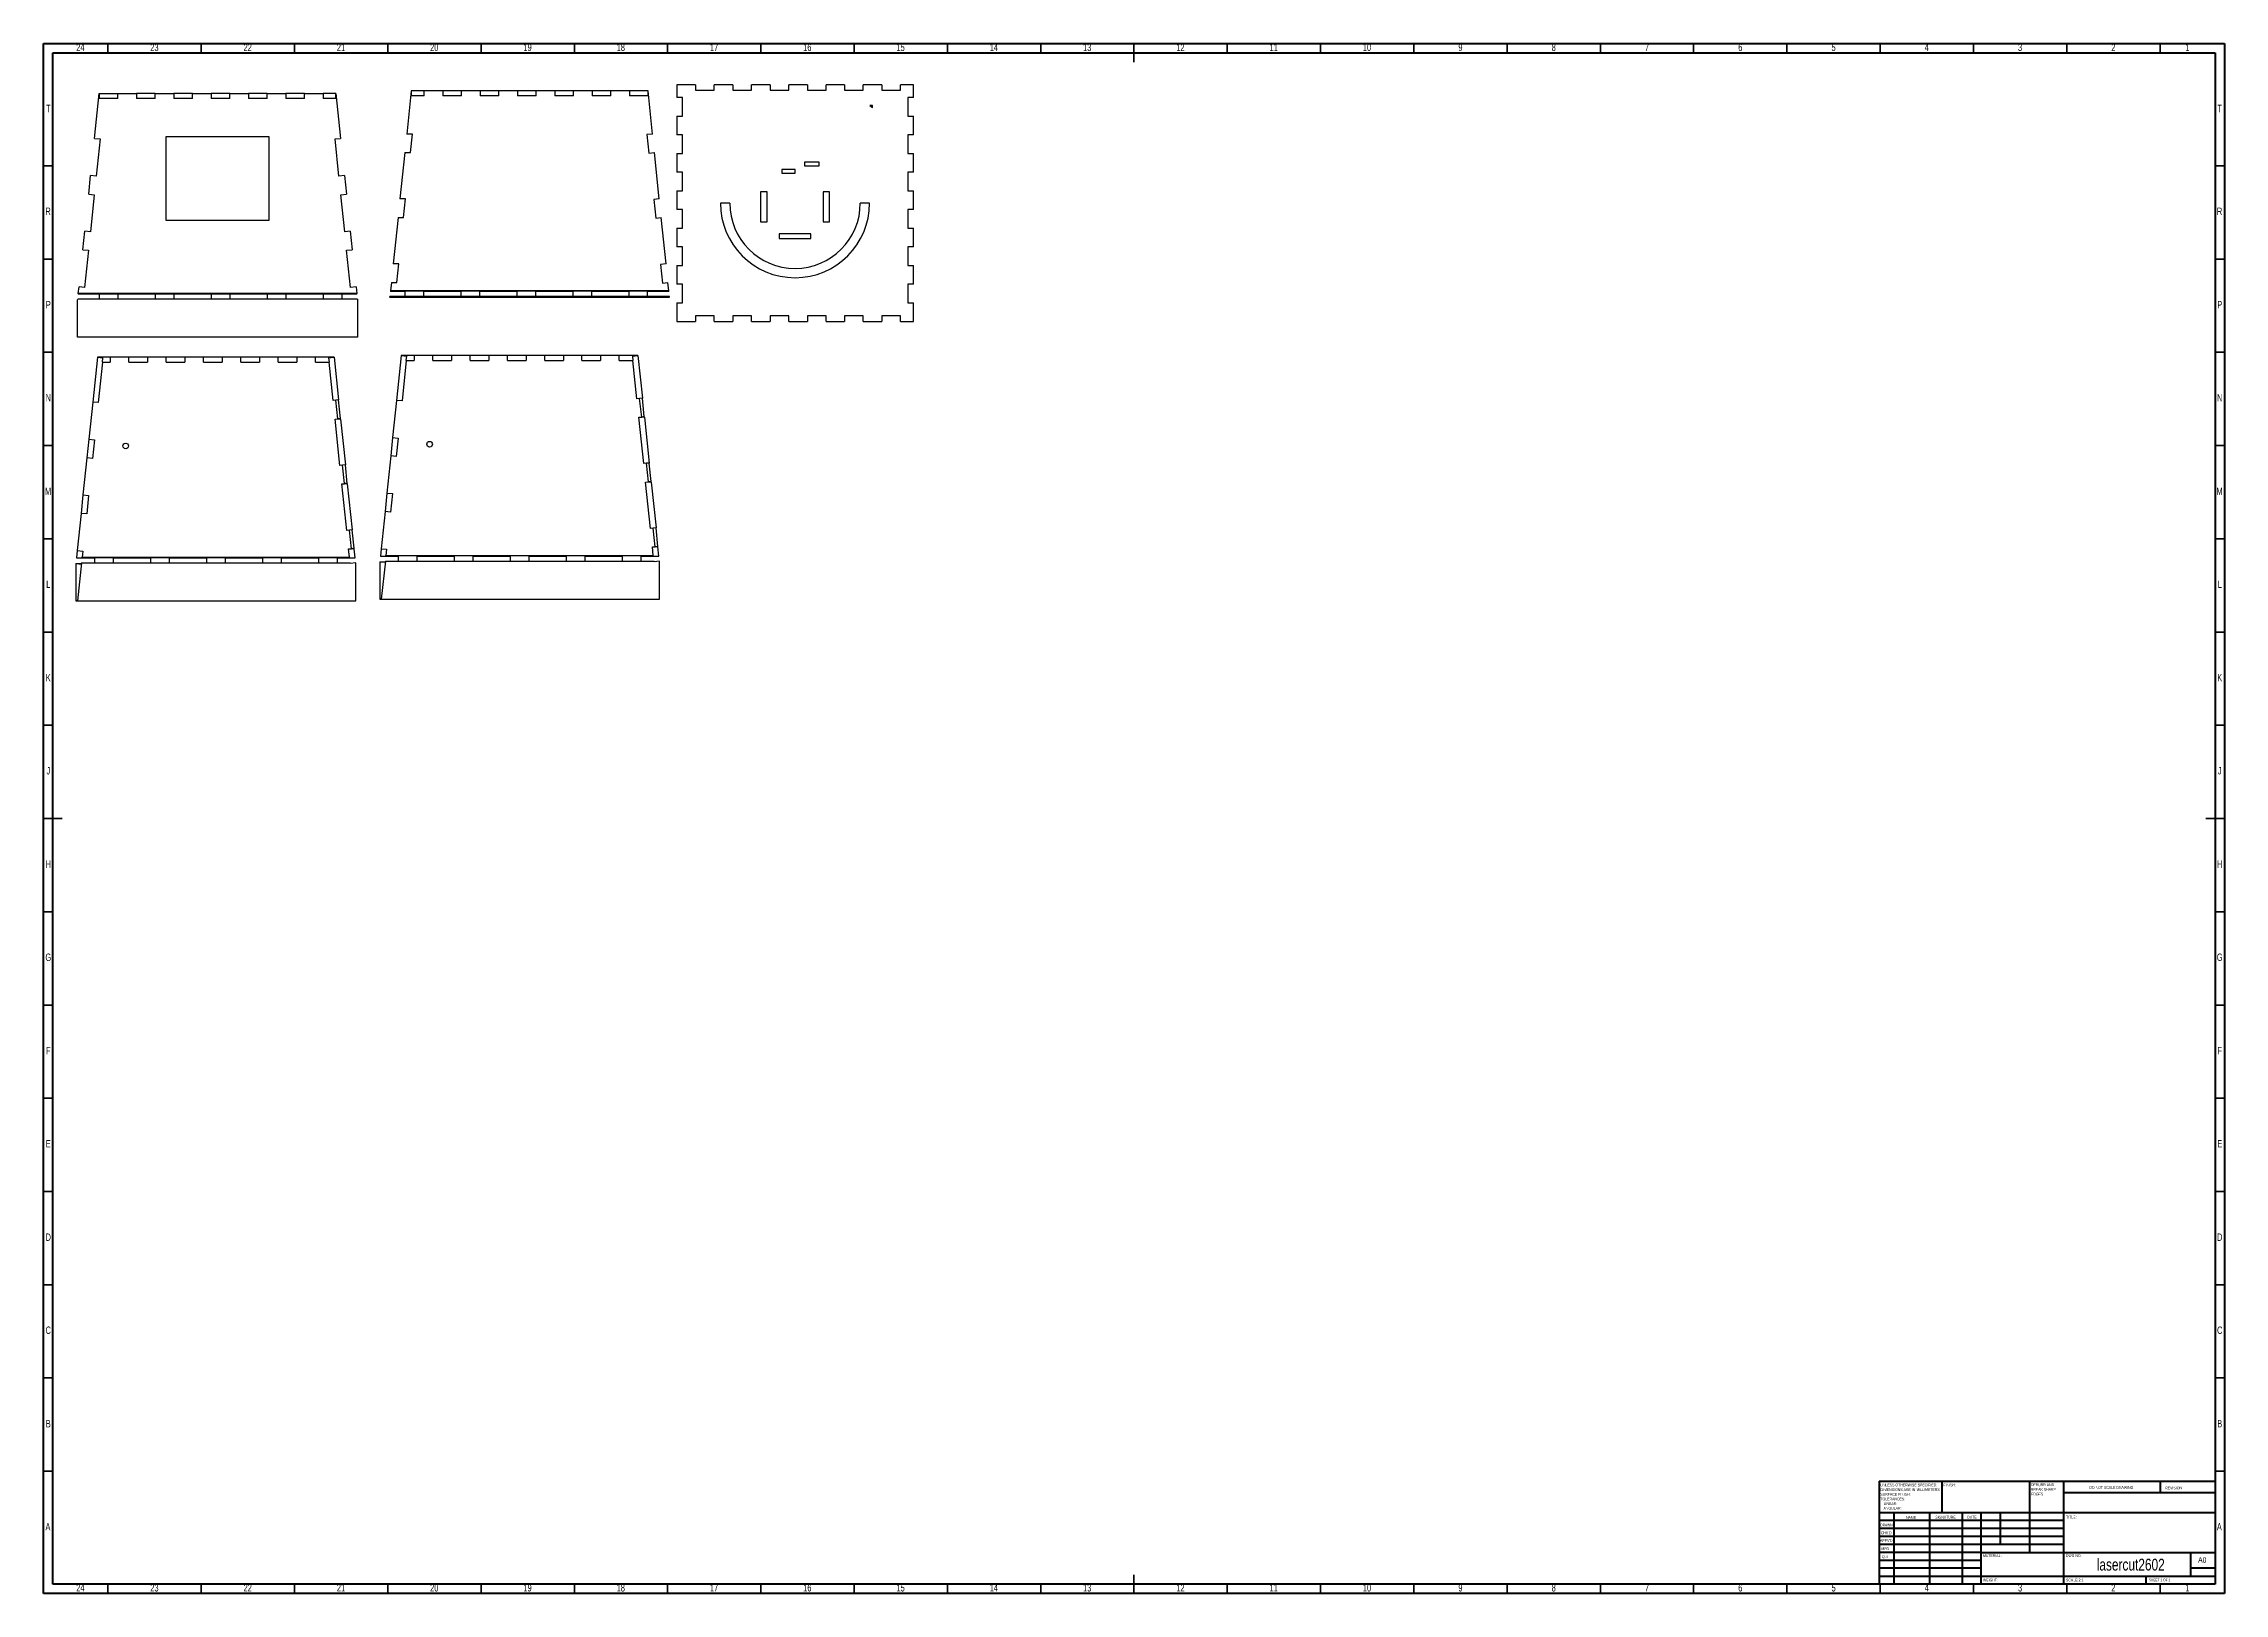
# Model space of a CAD drawing. Header units: millimetres. Extents: x 15 to 1184, y 5 to 836.
import ezdxf

# ---------------------------------------------------------------- set-up
doc = ezdxf.new("R2010")
doc.units = ezdxf.units.MM
doc.styles.add('SLDTEXTSTYLE0', font='TXT', dxfattribs={"width": 0.75})
doc.styles.add('SLDTEXTSTYLE1', font='TXT', dxfattribs={"width": 0.686449})
doc.styles.add('SLDTEXTSTYLE2', font='TXT', dxfattribs={"width": 0.6875})

# ---------------------------------------------------------------- blocks, each defined once
blk = doc.blocks.new('SW_NOTE_0')
at = {"color": 0, "linetype": 'Continuous', "lineweight": 0, "char_height": 1.5, "attachment_point": 1, "style": 'SLDTEXTSTYLE0'}
for s, insert in [('UNLESS OTHERWISE SPECIFIED:', (0, 1.9)), ('TOLERANCES:', (0, -5.6)), ('DIMENSIONS ARE IN MILLIMETERS', (0, -0.6)), ('SURFACE FINISH:', (0, -3.1)), ('ANGULAR:', (1.7, -10.6)), ('LINEAR:', (1.7, -8.1))]:
    blk.add_mtext(s, dxfattribs=dict(at, insert=insert))
blk = doc.blocks.new('SW_NOTE_1')
at = {"color": 0, "linetype": 'Continuous', "lineweight": 0, "char_height": 1.5, "attachment_point": 1, "style": 'SLDTEXTSTYLE0'}
for s, insert in [('DEBURR AND', (0, 1.9)), ('BREAK SHARP', (0, -0.6)), ('EDGES', (0, -3.1))]:
    blk.add_mtext(s, dxfattribs=dict(at, insert=insert))

msp = doc.modelspace()

# ---------------------------------------------------------------- linework, layer by layer
at = {"color": 7, "linetype": 'Continuous', "lineweight": 70}
for p, q in [((15, 5), (15, 836)), ((15, 836), (1184, 836)), ((20, 10), (20, 831)), ((20, 831), (1179, 831)), ((1179, 831), (1179, 10)), ((1184, 836), (1184, 5)), ((1184, 5), (15, 5)), ((1179, 10), (20, 10))]:
    msp.add_line(p, q, dxfattribs=at)
at = {"color": 7, "linetype": 'Continuous', "lineweight": 35}
for p, q in [((49.5, 831), (49.5, 836)), ((99.5, 831), (99.5, 836)), ((149.5, 831), (149.5, 836)), ((199.5, 831), (199.5, 836)), ((249.5, 831), (249.5, 836)), ((299.5, 831), (299.5, 836)), ((349.5, 831), (349.5, 836)), ((399.5, 831), (399.5, 836)), ((449.5, 831), (449.5, 836)), ((499.5, 831), (499.5, 836)), ((549.5, 831), (549.5, 836)), ((599.5, 836), (599.5, 826)), ((599.5, 831), (599.5, 836)), ((649.5, 831), (649.5, 836)), ((699.5, 831), (699.5, 836)), ((749.5, 831), (749.5, 836)), ((799.5, 831), (799.5, 836)), ((849.5, 831), (849.5, 836)), ((899.5, 831), (899.5, 836)), ((949.5, 831), (949.5, 836)), ((999.5, 831), (999.5, 836)), ((1049.5, 831), (1049.5, 836)), ((1099.5, 831), (1099.5, 836)), ((1149.5, 831), (1149.5, 836)), ((20, 770.5), (15, 770.5)), ((1179, 770.5), (1184, 770.5)), ((20, 720.5), (15, 720.5)), ((1179, 720.5), (1184, 720.5)), ((20, 670.5), (15, 670.5)), ((1179, 670.5), (1184, 670.5)), ((20, 620.5), (15, 620.5)), ((1179, 620.5), (1184, 620.5)), ((20, 570.5), (15, 570.5)), ((1179, 570.5), (1184, 570.5)), ((20, 520.5), (15, 520.5)), ((1179, 520.5), (1184, 520.5)), ((20, 470.5), (15, 470.5)), ((1179, 470.5), (1184, 470.5)), ((15, 420.5), (25, 420.5)), ((20, 420.5), (15, 420.5)), ((1184, 420.5), (1174, 420.5)), ((1179, 420.5), (1184, 420.5)), ((20, 370.5), (15, 370.5)), ((1179, 370.5), (1184, 370.5)), ((20, 320.5), (15, 320.5)), ((1179, 320.5), (1184, 320.5)), ((20, 270.5), (15, 270.5)), ((1179, 270.5), (1184, 270.5)), ((20, 220.5), (15, 220.5)), ((1179, 220.5), (1184, 220.5)), ((20, 170.5), (15, 170.5)), ((1179, 170.5), (1184, 170.5)), ((20, 120.5), (15, 120.5)), ((1179, 120.5), (1184, 120.5)), ((20, 70.5), (15, 70.5)), ((1179, 70.5), (1184, 70.5)), ((599.5, 5), (599.5, 15)), ((49.5, 10), (49.5, 5)), ((99.5, 10), (99.5, 5)), ((149.5, 10), (149.5, 5)), ((199.5, 10), (199.5, 5)), ((249.5, 10), (249.5, 5)), ((299.5, 10), (299.5, 5)), ((349.5, 10), (349.5, 5)), ((399.5, 10), (399.5, 5)), ((449.5, 10), (449.5, 5)), ((499.5, 10), (499.5, 5)), ((549.5, 10), (549.5, 5)), ((599.5, 10), (599.5, 5)), ((649.5, 10), (649.5, 5)), ((699.5, 10), (699.5, 5)), ((749.5, 10), (749.5, 5)), ((799.5, 10), (799.5, 5)), ((849.5, 10), (849.5, 5)), ((899.5, 10), (899.5, 5)), ((949.5, 10), (949.5, 5)), ((999.5, 10), (999.5, 5)), ((1049.5, 10), (1049.5, 5)), ((1099.5, 10), (1099.5, 5)), ((1149.5, 10), (1149.5, 5))]:
    msp.add_line(p, q, dxfattribs=at)
at = {"color": 7, "linetype": 'Continuous', "lineweight": 25}
for p, q in [((42.3, 785.2), (44.8, 809.2)), ((44.8, 809.2), (44.8, 806.5)), ((44.8, 809.2), (54.8, 809.2)), ((54.8, 806.5), (54.8, 809.2)), ((54.8, 809.2), (64.8, 809.2)), ((64.8, 809.2), (64.8, 806.5)), ((74.8, 809.2), (64.8, 809.2)), ((74.8, 806.5), (74.8, 809.2)), ((74.8, 809.2), (84.8, 809.2)), ((84.8, 809.2), (84.8, 806.5)), ((94.8, 809.2), (84.8, 809.2)), ((94.8, 806.5), (94.8, 809.2)), ((94.8, 809.2), (104.8, 809.2)), ((104.8, 809.2), (104.8, 806.5)), ((114.8, 809.2), (104.8, 809.2)), ((114.8, 806.5), (114.8, 809.2)), ((114.8, 809.2), (124.8, 809.2)), ((124.8, 809.2), (124.8, 806.5)), ((134.8, 809.2), (124.8, 809.2)), ((134.8, 806.5), (134.8, 809.2)), ((134.8, 809.2), (144.8, 809.2)), ((144.8, 809.2), (144.8, 806.5)), ((154.8, 809.2), (144.8, 809.2)), ((154.8, 806.5), (154.8, 809.2)), ((154.8, 809.2), (164.8, 809.2)), ((164.8, 809.2), (164.8, 806.5)), ((171.7, 809.2), (164.8, 809.2)), ((171.7, 809.2), (174.2, 785.2)), ((171.7, 806.5), (171.7, 809.2)), ((212.1, 810.7), (209.7, 787.5)), ((212.1, 810.7), (212.1, 808)), ((219, 810.7), (212.1, 810.7)), ((219, 808), (212.1, 808)), ((219, 808), (219, 810.7)), ((229, 810.7), (219, 810.7)), ((229, 810.7), (229, 808)), ((239, 810.7), (229, 810.7)), ((239, 808), (229, 808)), ((239, 808), (239, 810.7)), ((249, 810.7), (239, 810.7)), ((249, 810.7), (249, 808)), ((259, 810.7), (249, 810.7)), ((259, 808), (249, 808)), ((259, 808), (259, 810.7)), ((269, 810.7), (259, 810.7)), ((269, 810.7), (269, 808)), ((279, 810.7), (269, 810.7)), ((279, 808), (269, 808)), ((279, 808), (279, 810.7)), ((289, 810.7), (279, 810.7)), ((289, 810.7), (289, 808)), ((299, 810.7), (289, 810.7)), ((299, 808), (289, 808)), ((299, 808), (299, 810.7)), ((309, 810.7), (299, 810.7)), ((309, 810.7), (309, 808)), ((319, 810.7), (309, 810.7)), ((319, 808), (309, 808)), ((319, 808), (319, 810.7)), ((329, 810.7), (319, 810.7)), ((329, 810.7), (329, 808)), ((339, 810.7), (329, 810.7)), ((339, 808), (329, 808)), ((339, 808), (339, 810.7)), ((341.4, 787.5), (339, 810.7)), ((364.4, 814), (354.4, 814)), ((354.4, 814), (354.4, 807.1)), ((357.4, 807.1), (354.4, 807.1)), ((357.4, 797.1), (357.4, 807.1)), ((364.4, 814), (364.4, 811)), ((364.4, 811), (374.4, 811)), ((374.4, 811), (374.4, 814)), ((384.4, 814), (374.4, 814)), ((384.4, 814), (384.4, 811)), ((384.4, 811), (394.4, 811)), ((394.4, 811), (394.4, 814)), ((404.4, 814), (394.4, 814)), ((404.4, 814), (404.4, 811)), ((404.4, 811), (414.4, 811)), ((414.4, 811), (414.4, 814)), ((424.4, 814), (414.4, 814)), ((424.4, 814), (424.4, 811)), ((424.4, 811), (434.4, 811)), ((434.4, 811), (434.4, 814)), ((444.4, 814), (434.4, 814)), ((444.4, 814), (444.4, 811)), ((444.4, 811), (454.4, 811)), ((454.4, 811), (454.4, 814)), ((464.4, 814), (454.4, 814)), ((464.4, 814), (464.4, 811)), ((464.4, 811), (474.4, 811)), ((474.4, 811), (474.4, 814)), ((481.3, 814), (474.4, 814)), ((481.3, 807.1), (478.3, 807.1)), ((478.3, 807.1), (478.3, 797.1)), ((481.3, 807.1), (481.3, 814)), ((54.8, 806.5), (44.8, 806.5)), ((74.8, 806.5), (64.8, 806.5)), ((94.8, 806.5), (84.8, 806.5)), ((114.8, 806.5), (104.8, 806.5)), ((134.8, 806.5), (124.8, 806.5)), ((154.8, 806.5), (144.8, 806.5)), ((171.7, 806.5), (164.8, 806.5)), ((354.4, 797.1), (357.4, 797.1)), ((354.4, 797.1), (354.4, 787.1)), ((459.3, 802.8), (457.9, 802.8)), ((457.9, 802.8), (459.3, 801.8)), ((459.3, 801.8), (459.3, 802.8)), ((478.3, 797.1), (481.3, 797.1)), ((481.3, 787.1), (481.3, 797.1)), ((42.3, 785.2), (45.3, 784.9)), ((45.3, 784.9), (43.2, 765)), ((80.7, 741.2), (80.7, 786.2)), ((80.7, 786.2), (135.7, 786.2)), ((135.7, 786.2), (135.7, 741.2)), ((171.2, 784.9), (174.2, 785.2)), ((173.3, 765), (171.2, 784.9)), ((212.7, 787.5), (209.7, 787.5)), ((211.6, 777.6), (212.7, 787.5)), ((341.4, 787.5), (338.4, 787.2)), ((338.4, 787.2), (339.5, 777.2)), ((357.4, 787.1), (354.4, 787.1)), ((357.4, 777.1), (357.4, 787.1)), ((481.3, 787.1), (478.3, 787.1)), ((478.3, 787.1), (478.3, 777.1)), ((208.6, 777.6), (206, 752.7)), ((208.6, 777.6), (211.6, 777.6)), ((339.5, 777.2), (342.4, 777.6)), ((345, 752.7), (342.4, 777.6)), ((354.4, 777.1), (357.4, 777.1)), ((354.4, 777.1), (354.4, 767.1)), ((430.8, 772.5), (422.8, 772.5)), ((422.8, 772.5), (422.8, 770.5)), ((430.8, 770.5), (430.8, 772.5)), ((478.3, 777.1), (481.3, 777.1)), ((481.3, 767.1), (481.3, 777.1)), ((39.2, 755.3), (40.2, 765.3)), ((43.2, 765), (40.2, 765.3)), ((176.3, 765.3), (173.3, 765)), ((176.3, 765.3), (177.3, 755.3)), ((357.4, 767.1), (354.4, 767.1)), ((357.4, 757.1), (357.4, 767.1)), ((417.8, 768.5), (410.8, 768.5)), ((410.8, 768.5), (410.8, 766.5)), ((410.8, 766.5), (417.8, 766.5)), ((417.8, 766.5), (417.8, 768.5)), ((422.8, 770.5), (430.8, 770.5)), ((481.3, 767.1), (478.3, 767.1)), ((478.3, 767.1), (478.3, 757.1)), ((39.2, 755.3), (42.1, 755)), ((42.1, 755), (40.1, 735.1)), ((174.3, 755), (177.3, 755.3)), ((176.4, 735.1), (174.3, 755)), ((209, 752.7), (206, 752.7)), ((208, 742.7), (209, 752.7)), ((345, 752.7), (342.1, 752.4)), ((342.1, 752.4), (343.1, 742.4)), ((354.4, 757.1), (357.4, 757.1)), ((354.4, 757.1), (354.4, 747.1)), ((382.8, 750.5), (377.8, 750.5)), ((402.8, 756.5), (399.3, 756.5)), ((399.3, 756.5), (399.3, 740.5)), ((402.8, 740.5), (402.8, 756.5)), ((436.3, 756.5), (432.8, 756.5)), ((432.8, 756.5), (432.8, 740.5)), ((436.3, 740.5), (436.3, 756.5)), ((457.8, 750.5), (452.8, 750.5)), ((478.3, 757.1), (481.3, 757.1)), ((481.3, 747.1), (481.3, 757.1)), ((135.7, 741.2), (80.7, 741.2)), ((205, 742.7), (202.4, 717.9)), ((205, 742.7), (208, 742.7)), ((343.1, 742.4), (346.1, 742.7)), ((348.7, 717.9), (346.1, 742.7)), ((357.4, 747.1), (354.4, 747.1)), ((354.4, 737.1), (357.4, 737.1)), ((354.4, 737.1), (354.4, 727.1)), ((357.4, 737.1), (357.4, 747.1)), ((399.3, 740.5), (402.8, 740.5)), ((432.8, 740.5), (436.3, 740.5)), ((481.3, 747.1), (478.3, 747.1)), ((478.3, 747.1), (478.3, 737.1)), ((478.3, 737.1), (481.3, 737.1)), ((481.3, 727.1), (481.3, 737.1)), ((36, 725.5), (37.1, 735.4)), ((36, 725.5), (39, 725.2)), ((39, 725.2), (36.9, 705.3)), ((40.1, 735.1), (37.1, 735.4)), ((179.4, 735.4), (176.4, 735.1)), ((177.4, 725.2), (180.4, 725.5)), ((179.5, 705.3), (177.4, 725.2)), ((179.4, 735.4), (180.4, 725.5)), ((357.4, 727.1), (354.4, 727.1)), ((357.4, 717.1), (357.4, 727.1)), ((426.3, 734), (409.3, 734)), ((409.3, 734), (409.3, 731.5)), ((409.3, 731.5), (426.3, 731.5)), ((426.3, 731.5), (426.3, 734)), ((481.3, 727.1), (478.3, 727.1)), ((478.3, 727.1), (478.3, 717.1)), ((205.4, 717.9), (202.4, 717.9)), ((204.4, 707.9), (205.4, 717.9)), ((348.7, 717.9), (345.7, 717.6)), ((345.7, 717.6), (346.7, 707.6)), ((354.4, 717.1), (357.4, 717.1)), ((354.4, 717.1), (354.4, 707.1)), ((478.3, 717.1), (481.3, 717.1)), ((481.3, 707.1), (481.3, 717.1)), ((33.6, 702), (33.5, 701.7)), ((45, 701.7), (33.5, 701.7)), ((33.6, 702), (34, 705.6)), ((182.9, 702), (33.6, 702)), ((36.9, 705.3), (34, 705.6)), ((45, 701.9), (55, 701.9)), ((45, 699), (45, 701.9)), ((55, 699), (55, 701.9)), ((75, 701.7), (55, 701.7)), ((75, 701.9), (85, 701.9)), ((75, 699), (75, 701.9)), ((85, 699), (85, 701.9)), ((105, 701.7), (85, 701.7)), ((105, 701.9), (115, 701.9)), ((105, 699), (105, 701.9)), ((115, 699), (115, 701.9)), ((135, 701.7), (115, 701.7)), ((135, 701.9), (145, 701.9)), ((135, 699), (135, 701.9)), ((145, 699), (145, 701.9)), ((165, 701.7), (145, 701.7)), ((165, 701.9), (175, 701.9)), ((165, 699), (165, 701.9)), ((175, 699), (175, 701.9)), ((182.9, 701.7), (175, 701.7)), ((182.5, 705.6), (179.5, 705.3)), ((182.5, 705.6), (182.9, 702)), ((182.9, 701.7), (182.9, 702)), ((201.4, 707.9), (200.9, 703.4)), ((350.2, 703.4), (200.9, 703.4)), ((200.9, 703.4), (200.9, 703.1)), ((208.8, 703.1), (200.9, 703.1)), ((201.4, 707.9), (204.4, 707.9)), ((208.8, 703.4), (218.8, 703.4)), ((208.8, 700.4), (208.8, 703.4)), ((218.8, 700.4), (218.8, 703.4)), ((238.8, 703.1), (218.8, 703.1)), ((238.8, 703.4), (248.8, 703.4)), ((238.8, 700.4), (238.8, 703.4)), ((248.8, 700.4), (248.8, 703.4)), ((268.8, 703.1), (248.8, 703.1)), ((268.8, 703.4), (278.8, 703.4)), ((268.8, 700.4), (268.8, 703.4)), ((278.8, 700.4), (278.8, 703.4)), ((298.8, 703.1), (278.8, 703.1)), ((298.8, 703.4), (308.8, 703.4)), ((298.8, 700.4), (298.8, 703.4)), ((308.8, 700.4), (308.8, 703.4)), ((328.8, 703.1), (308.8, 703.1)), ((328.8, 703.4), (338.8, 703.4)), ((328.8, 700.4), (328.8, 703.4)), ((338.8, 700.4), (338.8, 703.4)), ((350.2, 703.1), (338.8, 703.1)), ((346.7, 707.6), (349.7, 707.9)), ((350.2, 703.4), (349.7, 707.9)), ((350.2, 703.1), (350.2, 703.4)), ((357.4, 707.1), (354.4, 707.1)), ((357.4, 697.1), (357.4, 707.1)), ((481.3, 707.1), (478.3, 707.1)), ((478.3, 707.1), (478.3, 697.1)), ((33.2, 698.6), (33.3, 699)), ((33.2, 678.6), (33.2, 698.6)), ((183.2, 699), (33.3, 699)), ((183.2, 699), (183.2, 698.6)), ((183.2, 698.6), (183.2, 678.6)), ((200.6, 700.4), (200.5, 700.1)), ((200.5, 700.1), (350.5, 700.1)), ((350.5, 700.4), (200.6, 700.4)), ((350.5, 700.1), (350.5, 700.4)), ((354.4, 697.1), (357.4, 697.1)), ((354.4, 697.1), (354.4, 687.1)), ((374.4, 690.1), (364.4, 690.1)), ((364.4, 690.1), (364.4, 687.1)), ((374.4, 687.1), (374.4, 690.1)), ((394.4, 690.1), (384.4, 690.1)), ((384.4, 690.1), (384.4, 687.1)), ((394.4, 687.1), (394.4, 690.1)), ((414.4, 690.1), (404.4, 690.1)), ((404.4, 690.1), (404.4, 687.1)), ((414.4, 687.1), (414.4, 690.1)), ((434.4, 690.1), (424.4, 690.1)), ((424.4, 690.1), (424.4, 687.1)), ((434.4, 687.1), (434.4, 690.1)), ((454.4, 690.1), (444.4, 690.1)), ((444.4, 690.1), (444.4, 687.1)), ((454.4, 687.1), (454.4, 690.1)), ((474.4, 690.1), (464.4, 690.1)), ((464.4, 690.1), (464.4, 687.1)), ((474.4, 687.1), (474.4, 690.1)), ((478.3, 697.1), (481.3, 697.1)), ((481.3, 687.1), (481.3, 697.1)), ((183.2, 678.6), (33.2, 678.6)), ((354.4, 687.1), (364.4, 687.1)), ((374.4, 687.1), (384.4, 687.1)), ((394.4, 687.1), (404.4, 687.1)), ((414.4, 687.1), (424.4, 687.1)), ((434.4, 687.1), (444.4, 687.1)), ((454.4, 687.1), (464.4, 687.1)), ((474.4, 687.1), (481.3, 687.1)), ((43.9, 667.9), (41.3, 643.8)), ((43.9, 667.9), (46.8, 667.5)), ((50.7, 667.9), (43.9, 667.9)), ((46.6, 665.2), (46.8, 667.5)), ((50.7, 667.9), (50.7, 665.2)), ((60.7, 667.9), (50.7, 667.9)), ((60.7, 665.2), (60.7, 667.9)), ((70.7, 667.9), (60.7, 667.9)), ((70.7, 667.9), (70.7, 665.2)), ((80.7, 667.9), (70.7, 667.9)), ((80.7, 665.2), (80.7, 667.9)), ((90.7, 667.9), (80.7, 667.9)), ((90.7, 667.9), (90.7, 665.2)), ((100.7, 667.9), (90.7, 667.9)), ((100.7, 665.2), (100.7, 667.9)), ((110.7, 667.9), (100.7, 667.9)), ((110.7, 667.9), (110.7, 665.2)), ((120.7, 667.9), (110.7, 667.9)), ((120.7, 665.2), (120.7, 667.9)), ((130.7, 667.9), (120.7, 667.9)), ((130.7, 667.9), (130.7, 665.2)), ((140.7, 667.9), (130.7, 667.9)), ((140.7, 665.2), (140.7, 667.9)), ((150.7, 667.9), (140.7, 667.9)), ((150.7, 667.9), (150.7, 665.2)), ((160.7, 667.9), (150.7, 667.9)), ((160.7, 665.2), (160.7, 667.9)), ((170.7, 667.9), (160.7, 667.9)), ((167.8, 667.5), (170.7, 667.9)), ((167.8, 667.5), (168, 665.2)), ((170.7, 667.9), (173.1, 645)), ((206.7, 668.8), (204.2, 644.7)), ((206.7, 668.8), (209.7, 668.5)), ((213.6, 668.8), (206.7, 668.8)), ((209.4, 666.1), (209.7, 668.5)), ((213.6, 668.8), (213.6, 666.1)), ((223.6, 668.8), (213.6, 668.8)), ((223.6, 666.1), (223.6, 668.8)), ((233.6, 668.8), (223.6, 668.8)), ((233.6, 668.8), (233.6, 666.1)), ((243.6, 668.8), (233.6, 668.8)), ((243.6, 666.1), (243.6, 668.8)), ((253.6, 668.8), (243.6, 668.8)), ((253.6, 668.8), (253.6, 666.1)), ((263.6, 668.8), (253.6, 668.8)), ((263.6, 666.1), (263.6, 668.8)), ((273.6, 668.8), (263.6, 668.8)), ((273.6, 668.8), (273.6, 666.1)), ((283.6, 668.8), (273.6, 668.8)), ((283.6, 666.1), (283.6, 668.8)), ((293.6, 668.8), (283.6, 668.8)), ((293.6, 668.8), (293.6, 666.1)), ((303.6, 668.8), (293.6, 668.8)), ((303.6, 666.1), (303.6, 668.8)), ((313.6, 668.8), (303.6, 668.8)), ((313.6, 668.8), (313.6, 666.1)), ((323.6, 668.8), (313.6, 668.8)), ((323.6, 666.1), (323.6, 668.8)), ((333.6, 668.8), (323.6, 668.8)), ((330.6, 668.5), (333.6, 668.8)), ((330.6, 668.5), (330.9, 666.1)), ((333.6, 668.8), (336, 645.9)), ((46.6, 665.2), (44.3, 643.5)), ((46.6, 665.2), (50.7, 665.2)), ((60.7, 665.2), (70.7, 665.2)), ((80.7, 665.2), (90.7, 665.2)), ((100.7, 665.2), (110.7, 665.2)), ((120.7, 665.2), (130.7, 665.2)), ((140.7, 665.2), (150.7, 665.2)), ((160.7, 665.2), (168, 665.2)), ((170.2, 644.7), (168, 665.2)), ((209.4, 666.1), (207.2, 644.4)), ((209.4, 666.1), (213.6, 666.1)), ((223.6, 666.1), (233.6, 666.1)), ((243.6, 666.1), (253.6, 666.1)), ((263.6, 666.1), (273.6, 666.1)), ((283.6, 666.1), (293.6, 666.1)), ((303.6, 666.1), (313.6, 666.1)), ((323.6, 666.1), (330.9, 666.1)), ((333, 645.6), (330.9, 666.1)), ((41.3, 643.8), (39.3, 623.9)), ((44.3, 643.5), (41.3, 643.8)), ((171.7, 644.8), (170.2, 644.7)), ((173.1, 645), (171.7, 644.8)), ((172.7, 634.9), (171.7, 644.8)), ((174.2, 635), (173.1, 645)), ((204.2, 644.7), (202.1, 624.9)), ((207.2, 644.4), (204.2, 644.7)), ((334.5, 645.8), (333, 645.6)), ((336, 645.9), (334.5, 645.8)), ((335.6, 635.8), (334.5, 645.8)), ((337, 636), (336, 645.9)), ((171.2, 634.7), (172.7, 634.9)), ((173.8, 609.8), (171.2, 634.7)), ((174.2, 634.7), (171.3, 634.4)), ((174.2, 635), (172.7, 634.9)), ((174.2, 634.7), (174.2, 635)), ((174.2, 634.7), (176.8, 610.2)), ((334.1, 635.7), (335.6, 635.8)), ((336.7, 610.8), (334.1, 635.7)), ((337.1, 635.7), (334.1, 635.4)), ((337, 636), (335.6, 635.8)), ((337.1, 635.7), (337, 636)), ((337.1, 635.7), (339.6, 611.1)), ((39.3, 623.9), (38.2, 613.9)), ((39.3, 623.9), (42.2, 623.6)), ((42.2, 623.6), (41.2, 613.6)), ((202.1, 624.9), (201.1, 614.9)), ((202.1, 624.9), (205.1, 624.5)), ((205.1, 624.5), (204, 614.6)), ((38.2, 613.9), (36.1, 594.1)), ((41.2, 613.6), (38.2, 613.9)), ((175.3, 610), (173.8, 609.8)), ((176.8, 610.2), (175.3, 610)), ((176.3, 600.1), (175.3, 610)), ((177.8, 600.2), (176.8, 610.2)), ((201.1, 614.9), (199, 595)), ((204, 614.6), (201.1, 614.9)), ((338.2, 611), (336.7, 610.8)), ((339.6, 611.1), (338.2, 611)), ((339.2, 601), (338.2, 611)), ((340.7, 601.2), (339.6, 611.1)), ((174.9, 599.9), (176.3, 600.1)), ((177.5, 575), (174.9, 599.9)), ((177.8, 599.9), (174.9, 599.6)), ((177.8, 600.2), (176.3, 600.1)), ((177.8, 599.9), (177.8, 600.2)), ((177.8, 599.9), (180.4, 575.3)), ((337.7, 600.9), (339.2, 601)), ((340.3, 576), (337.7, 600.9)), ((340.7, 600.9), (337.7, 600.6)), ((340.7, 601.2), (339.2, 601)), ((340.7, 600.9), (340.7, 601.2)), ((340.7, 600.9), (343.3, 576.3)), ((36.1, 594.1), (35.1, 584.1)), ((36.1, 594.1), (39.1, 593.7)), ((39.1, 593.7), (38.1, 583.8)), ((198, 585.1), (195.9, 565.2)), ((199, 595), (198, 585.1)), ((200.9, 584.8), (198, 585.1)), ((199, 595), (202, 594.7)), ((202, 594.7), (200.9, 584.8)), ((35.1, 584.1), (33, 564.2)), ((38.1, 583.8), (35.1, 584.1)), ((178.9, 575.2), (177.5, 575)), ((180.4, 575.3), (178.9, 575.2)), ((180, 565.2), (178.9, 575.2)), ((181.4, 565.4), (180.4, 575.3)), ((341.8, 576.2), (340.3, 576)), ((343.3, 576.3), (341.8, 576.2)), ((342.8, 566.2), (341.8, 576.2)), ((344.3, 566.4), (343.3, 576.3)), ((33, 564.2), (32.6, 560.3)), ((33, 564.2), (36, 563.9)), ((36, 563.9), (35.6, 560.6)), ((178.5, 565.1), (180, 565.2)), ((179, 560.6), (178.5, 565.1)), ((181.5, 565.1), (178.5, 564.8)), ((181.4, 565.4), (180, 565.2)), ((181.5, 565.1), (181.4, 565.4)), ((182, 560.3), (181.5, 565.1)), ((195.9, 565.2), (195.5, 561.2)), ((195.5, 561.2), (205.3, 561.2)), ((195.5, 561.2), (198.5, 561.2)), ((195.9, 565.2), (198.8, 564.9)), ((198.8, 564.9), (198.5, 561.6)), ((198.5, 561.2), (198.5, 561.6)), ((198.5, 561.6), (341.8, 561.6)), ((205.3, 561.5), (215.3, 561.5)), ((205.3, 558.5), (205.3, 561.5)), ((215.3, 558.5), (215.3, 561.5)), ((215.3, 561.2), (235.3, 561.2)), ((235.3, 561.5), (245.3, 561.5)), ((235.3, 558.5), (235.3, 561.5)), ((245.3, 558.5), (245.3, 561.5)), ((245.3, 561.2), (265.3, 561.2)), ((265.3, 561.5), (275.3, 561.5)), ((265.3, 558.5), (265.3, 561.5)), ((275.3, 558.5), (275.3, 561.5)), ((275.3, 561.2), (295.3, 561.2)), ((295.3, 561.5), (305.3, 561.5)), ((295.3, 558.5), (295.3, 561.5)), ((305.3, 558.5), (305.3, 561.5)), ((305.3, 561.2), (325.3, 561.2)), ((325.3, 561.5), (335.3, 561.5)), ((325.3, 558.5), (325.3, 561.5)), ((335.3, 558.5), (335.3, 561.5)), ((335.3, 561.2), (344.8, 561.2)), ((341.4, 566.1), (342.8, 566.2)), ((341.8, 561.6), (341.4, 566.1)), ((344.3, 566.1), (341.4, 565.8)), ((341.8, 561.2), (341.8, 561.6)), ((341.8, 561.2), (344.8, 561.2)), ((344.3, 566.4), (342.8, 566.2)), ((344.3, 566.1), (344.3, 566.4)), ((344.8, 561.2), (344.3, 566.1)), ((32.3, 557.3), (35.3, 556.9)), ((32.3, 557.3), (32.3, 537.3)), ((32.3, 557.3), (35.3, 557.3)), ((32.6, 560.3), (42.5, 560.3)), ((32.6, 560.3), (35.6, 560.3)), ((35.3, 557.6), (33.2, 537.3)), ((35.3, 557.6), (179.3, 557.6)), ((35.6, 560.3), (35.6, 560.6)), ((35.6, 560.6), (179, 560.6)), ((42.5, 560.5), (52.5, 560.5)), ((42.5, 557.6), (42.5, 560.5)), ((52.5, 557.6), (52.5, 560.5)), ((52.5, 560.3), (72.5, 560.3)), ((72.5, 560.5), (82.5, 560.5)), ((72.5, 557.6), (72.5, 560.5)), ((82.5, 557.6), (82.5, 560.5)), ((82.5, 560.3), (102.5, 560.3)), ((102.5, 560.5), (112.5, 560.5)), ((102.5, 557.6), (102.5, 560.5)), ((112.5, 557.6), (112.5, 560.5)), ((112.5, 560.3), (132.5, 560.3)), ((132.5, 560.5), (142.5, 560.5)), ((132.5, 557.6), (132.5, 560.5)), ((142.5, 557.6), (142.5, 560.5)), ((142.5, 560.3), (162.5, 560.3)), ((162.5, 560.5), (172.5, 560.5)), ((162.5, 557.6), (162.5, 560.5)), ((172.5, 557.6), (172.5, 560.5)), ((172.5, 560.3), (182, 560.3)), ((179, 560.3), (179, 560.6)), ((179, 560.3), (182, 560.3)), ((182.3, 557.6), (179.3, 557.3)), ((179.3, 557.3), (179.3, 557.6)), ((179.3, 557.3), (179.3, 557.3)), ((182.3, 557.3), (182.3, 557.6)), ((182.3, 537.3), (182.3, 557.3)), ((195.2, 558.2), (198.1, 557.9)), ((195.2, 558.2), (195.2, 538.3)), ((195.2, 558.2), (198.1, 558.2)), ((198.2, 558.5), (196, 538.2)), ((198.2, 558.5), (342.1, 558.5)), ((342.2, 558.2), (342.1, 558.5)), ((345.1, 558.5), (342.2, 558.2)), ((342.2, 558.2), (342.2, 558.2)), ((345.2, 558.2), (345.1, 558.5)), ((345.2, 538.2), (345.2, 558.2)), ((195.2, 538.3), (195.2, 538.2)), ((196, 538.2), (195.2, 538.3)), ((195.2, 538.2), (196, 538.2)), ((196, 538.2), (345.2, 538.2)), ((32.3, 537.3), (32.3, 537.3)), ((32.3, 537.3), (33.2, 537.3)), ((33.2, 537.3), (32.3, 537.3)), ((33.2, 537.3), (182.3, 537.3))]:
    msp.add_line(p, q, dxfattribs=at)
at = {"color": 7, "linetype": 'Continuous', "lineweight": 50}
for p, q in [((999, 65.2), (1179, 65.2)), ((999, 65.2), (999, 10)), ((1032.8, 48.2), (1032.8, 65.2)), ((1079.6, 65.2), (1079.6, 27)), ((1097.8, 65.2), (1097.8, 10)), ((1179, 58.9), (1097.8, 58.9)), ((1149.8, 58.9), (1149.8, 65.2)), ((1179, 48.2), (999, 48.2)), ((1006.8, 48.2), (1006.8, 10)), ((1026, 48.2), (1026, 10)), ((1043.4, 48.2), (1043.4, 10)), ((1053.6, 10), (1053.6, 48.2)), ((1064, 31.2), (1064, 48.2)), ((1097.8, 44), (999, 44)), ((1097.8, 39.8), (999, 39.8)), ((1097.8, 35.5), (999, 35.5)), ((1097.8, 31.2), (999, 31.2)), ((1053.6, 27), (999, 27)), ((1053.6, 27), (1179, 27)), ((1166, 14.2), (1166, 27)), ((1053.6, 22.7), (999, 22.7)), ((1053.6, 18.5), (999, 18.5)), ((999, 14.2), (1179, 14.2)), ((1142, 10), (1142, 14.2)), ((1179, 18.5), (1166, 18.5))]:
    msp.add_line(p, q, dxfattribs=at)
at = {"color": 7, "linetype": 'Continuous', "lineweight": 25}
for centre in [(59, 620.3), (221.9, 621.2)]:
    msp.add_circle(centre, 1.5, dxfattribs=at)
for radius in [40, 35]:
    msp.add_arc((417.8, 750.5), radius, 180, 0, dxfattribs=at)

# ---------------------------------------------------------------- block references
at = {"color": 7, "linetype": 'Continuous', "lineweight": 0}
for name, p in [('SW_NOTE_0', (999.6, 62)), ('SW_NOTE_1', (1080.3, 62.1))]:
    msp.add_blockref(name, p, dxfattribs=at)

# ---------------------------------------------------------------- texts
for s, insert, char_height, attachment_point, style in [('24', (34.7, 836), 3.97, 2, 'SLDTEXTSTYLE0'), ('23', (74.4, 836), 3.97, 2, 'SLDTEXTSTYLE0'), ('22', (124.4, 836), 3.97, 2, 'SLDTEXTSTYLE0'), ('21', (174.4, 836), 3.97, 2, 'SLDTEXTSTYLE0'), ('20', (224.4, 836), 3.97, 2, 'SLDTEXTSTYLE0'), ('19', (274.4, 836), 3.97, 2, 'SLDTEXTSTYLE0'), ('18', (324.4, 836), 3.97, 2, 'SLDTEXTSTYLE0'), ('17', (374.4, 836), 3.97, 2, 'SLDTEXTSTYLE0'), ('16', (424.4, 836), 3.97, 2, 'SLDTEXTSTYLE0'), ('15', (474.4, 836), 3.97, 2, 'SLDTEXTSTYLE0'), ('14', (524.4, 836), 3.97, 2, 'SLDTEXTSTYLE0'), ('13', (574.4, 836), 3.97, 2, 'SLDTEXTSTYLE0'), ('12', (624.4, 836), 3.97, 2, 'SLDTEXTSTYLE0'), ('11', (674.4, 836), 3.97, 2, 'SLDTEXTSTYLE0'), ('10', (724.4, 836), 3.97, 2, 'SLDTEXTSTYLE0'), ('9', (774.5, 836), 3.97, 2, 'SLDTEXTSTYLE0'), ('8', (824.5, 836), 3.97, 2, 'SLDTEXTSTYLE0'), ('7', (874.5, 836), 3.97, 2, 'SLDTEXTSTYLE0'), ('6', (924.5, 836), 3.97, 2, 'SLDTEXTSTYLE0'), ('5', (974.5, 836), 3.97, 2, 'SLDTEXTSTYLE0'), ('4', (1024.5, 836), 3.97, 2, 'SLDTEXTSTYLE0'), ('3', (1074.5, 836), 3.97, 2, 'SLDTEXTSTYLE0'), ('2', (1124.5, 836), 3.97, 2, 'SLDTEXTSTYLE0'), ('1', (1164.2, 836), 3.97, 2, 'SLDTEXTSTYLE0'), ('T', (17.5, 803.2), 3.97, 2, 'SLDTEXTSTYLE0'), ('T', (1181.5, 803.2), 3.97, 2, 'SLDTEXTSTYLE0'), ('R', (17.4, 748.1), 3.97, 2, 'SLDTEXTSTYLE0'), ('R', (1181.4, 748.1), 3.97, 2, 'SLDTEXTSTYLE0'), ('P', (17.5, 698), 3.97, 2, 'SLDTEXTSTYLE0'), ('P', (1181.5, 698), 3.97, 2, 'SLDTEXTSTYLE0'), ('N', (17.5, 648.1), 3.97, 2, 'SLDTEXTSTYLE0'), ('N', (1181.5, 648.1), 3.97, 2, 'SLDTEXTSTYLE0'), ('M', (17.4, 598), 3.97, 2, 'SLDTEXTSTYLE0'), ('M', (1181.4, 598), 3.97, 2, 'SLDTEXTSTYLE0'), ('L', (17.5, 548.1), 3.97, 2, 'SLDTEXTSTYLE0'), ('L', (1181.5, 548.1), 3.97, 2, 'SLDTEXTSTYLE0'), ('K', (17.5, 498), 3.97, 2, 'SLDTEXTSTYLE0'), ('K', (1181.5, 498), 3.97, 2, 'SLDTEXTSTYLE0'), ('J', (17.5, 448.1), 3.97, 2, 'SLDTEXTSTYLE0'), ('J', (1181.5, 448.1), 3.97, 2, 'SLDTEXTSTYLE0'), ('H', (17.5, 398), 3.97, 2, 'SLDTEXTSTYLE0'), ('H', (1181.5, 398), 3.97, 2, 'SLDTEXTSTYLE0'), ('G', (17.5, 348.1), 3.97, 2, 'SLDTEXTSTYLE0'), ('G', (1181.5, 348.1), 3.97, 2, 'SLDTEXTSTYLE0'), ('F', (17.5, 298), 3.97, 2, 'SLDTEXTSTYLE0'), ('F', (1181.5, 298), 3.97, 2, 'SLDTEXTSTYLE0'), ('E', (17.5, 248.1), 3.97, 2, 'SLDTEXTSTYLE0'), ('E', (1181.5, 248.1), 3.97, 2, 'SLDTEXTSTYLE0'), ('D', (17.5, 198), 3.97, 2, 'SLDTEXTSTYLE0'), ('D', (1181.5, 198), 3.97, 2, 'SLDTEXTSTYLE0'), ('C', (17.5, 148.1), 3.97, 2, 'SLDTEXTSTYLE0'), ('C', (1181.5, 148.1), 3.97, 2, 'SLDTEXTSTYLE0'), ('B', (17.5, 98), 3.97, 2, 'SLDTEXTSTYLE0'), ('B', (1181.5, 98), 3.97, 2, 'SLDTEXTSTYLE0'), ('FINISH:', (1033.4, 63.9), 1.5, 1, 'SLDTEXTSTYLE0'), ('DO NOT SCALE DRAWING', (1111.6, 62.5), 1.5, 1, 'SLDTEXTSTYLE0'), ('REVISION', (1152.3, 62.3), 1.5, 1, 'SLDTEXTSTYLE0'), ('A', (17.3, 42.7), 3.97, 2, 'SLDTEXTSTYLE0'), ('DRAWN', (999.6, 42.4), 1.5, 1, 'SLDTEXTSTYLE1'), ("CHK'D", (999.9, 38.2), 1.5, 1, 'SLDTEXTSTYLE0'), ('NAME', (1013.3, 46.5), 1.5, 1, 'SLDTEXTSTYLE0'), ('SIGNATURE', (1029, 46.6), 1.5, 1, 'SLDTEXTSTYLE0'), ('DATE', (1046.2, 46.6), 1.5, 1, 'SLDTEXTSTYLE0'), ('TITLE:', (1099.1, 46.6), 1.5, 1, 'SLDTEXTSTYLE0'), ('A', (1181.3, 42.7), 3.97, 2, 'SLDTEXTSTYLE0'), ("APPV'D", (999.4, 34.1), 1.5, 1, 'SLDTEXTSTYLE0'), ('MFG', (1000.1, 29.7), 1.5, 1, 'SLDTEXTSTYLE0'), ('Q.A', (1000.5, 25.5), 1.5, 1, 'SLDTEXTSTYLE0'), ('MATERIAL:', (1054.6, 26), 1.5, 1, 'SLDTEXTSTYLE0'), ('DWG NO.', (1099, 26), 1.5, 1, 'SLDTEXTSTYLE0'), ('lasercut2602', (1133.8, 23.6), 6.35, 2, 'SLDTEXTSTYLE0'), ('A0', (1169.9, 24.4), 2.91, 1, 'SLDTEXTSTYLE0'), ('WEIGHT:', (1054.6, 12.9), 1.5, 1, 'SLDTEXTSTYLE0'), ('SCALE:2:1', (1099.1, 12.9), 1.5, 1, 'SLDTEXTSTYLE0'), ('SHEET 1 OF 1', (1143.5, 12.9), 1.5, 1, 'SLDTEXTSTYLE2'), ('24', (34.7, 10), 3.97, 2, 'SLDTEXTSTYLE0'), ('23', (74.4, 10), 3.97, 2, 'SLDTEXTSTYLE0'), ('22', (124.4, 10), 3.97, 2, 'SLDTEXTSTYLE0'), ('21', (174.4, 10), 3.97, 2, 'SLDTEXTSTYLE0'), ('20', (224.4, 10), 3.97, 2, 'SLDTEXTSTYLE0'), ('19', (274.4, 10), 3.97, 2, 'SLDTEXTSTYLE0'), ('18', (324.4, 10), 3.97, 2, 'SLDTEXTSTYLE0'), ('17', (374.4, 10), 3.97, 2, 'SLDTEXTSTYLE0'), ('16', (424.4, 10), 3.97, 2, 'SLDTEXTSTYLE0'), ('15', (474.4, 10), 3.97, 2, 'SLDTEXTSTYLE0'), ('14', (524.4, 10), 3.97, 2, 'SLDTEXTSTYLE0'), ('13', (574.4, 10), 3.97, 2, 'SLDTEXTSTYLE0'), ('12', (624.4, 10), 3.97, 2, 'SLDTEXTSTYLE0'), ('11', (674.4, 10), 3.97, 2, 'SLDTEXTSTYLE0'), ('10', (724.4, 10), 3.97, 2, 'SLDTEXTSTYLE0'), ('9', (774.5, 10), 3.97, 2, 'SLDTEXTSTYLE0'), ('8', (824.5, 10), 3.97, 2, 'SLDTEXTSTYLE0'), ('7', (874.5, 10), 3.97, 2, 'SLDTEXTSTYLE0'), ('6', (924.5, 10), 3.97, 2, 'SLDTEXTSTYLE0'), ('5', (974.5, 10), 3.97, 2, 'SLDTEXTSTYLE0'), ('4', (1024.5, 10), 3.97, 2, 'SLDTEXTSTYLE0'), ('3', (1074.5, 10), 3.97, 2, 'SLDTEXTSTYLE0'), ('2', (1124.5, 10), 3.97, 2, 'SLDTEXTSTYLE0'), ('1', (1164.2, 10), 3.97, 2, 'SLDTEXTSTYLE0')]:
    msp.add_mtext(s, dxfattribs=dict(at, insert=insert, char_height=char_height, attachment_point=attachment_point, style=style))

doc.saveas('drawing.dxf')
